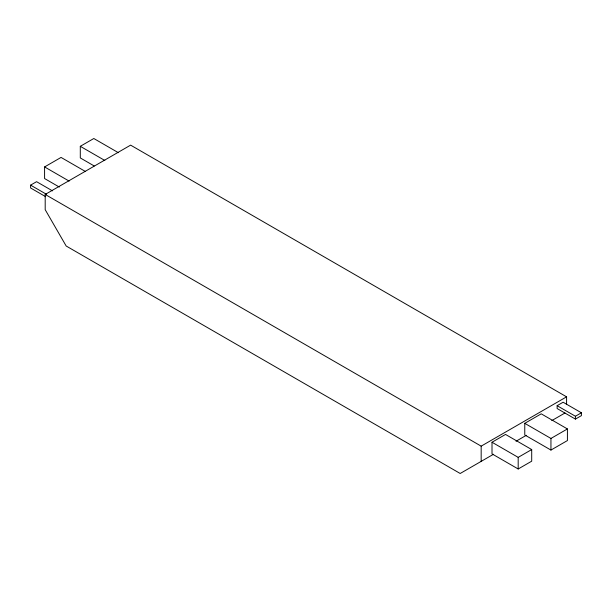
<?xml version="1.0" encoding="UTF-8"?>
<svg xmlns="http://www.w3.org/2000/svg" width="612" height="612" viewBox="0 0 612 612"><rect width="100%" height="100%" fill="white"/><g stroke="black" fill="none" stroke-linecap="round" stroke-linejoin="round"><path stroke-width="0.92" d="M59.31 187.05L44.584 178.551L44.584 166.931L61.055 157.422L85.596 171.59M94.202 165.967L80.294 157.934L80.294 146.314L93.812 138.511L118.353 152.679M45.716 196.712L30.6 187.983L30.6 185.138L36.582 181.68L52.487 190.868M493.486 454.265L460.193 473.489L66.172 246.009L45.196 209.679L45.196 194.448L130.608 145.136L566.582 396.836L566.582 404.456M45.196 194.448L481.17 446.148L566.582 396.836M492.01 442.247L505.527 434.443L531.706 449.56L531.706 461.18L518.188 468.983L492.01 453.867L492.01 442.247L518.188 457.363L531.706 449.56M524.767 423.336L541.23 413.834L567.416 428.943L567.416 440.563L550.945 450.072L524.767 434.956L524.767 423.336L550.945 438.452L567.416 428.943M557.127 405.687L563.109 402.229L581.4 412.794L581.4 415.64L575.418 419.098L557.127 408.533L557.127 405.687L575.418 416.244L581.4 412.794M516.038 441.244L526.335 435.3M551.794 420.605L564.968 413.001M80.294 146.314L104.836 160.482M44.584 166.931L69.133 181.098M30.6 185.138L46.512 194.318M575.418 416.244L575.418 419.098M550.945 438.452L550.945 450.072M518.188 457.363L518.188 468.983M481.17 446.148L481.17 461.379"/></g></svg>
